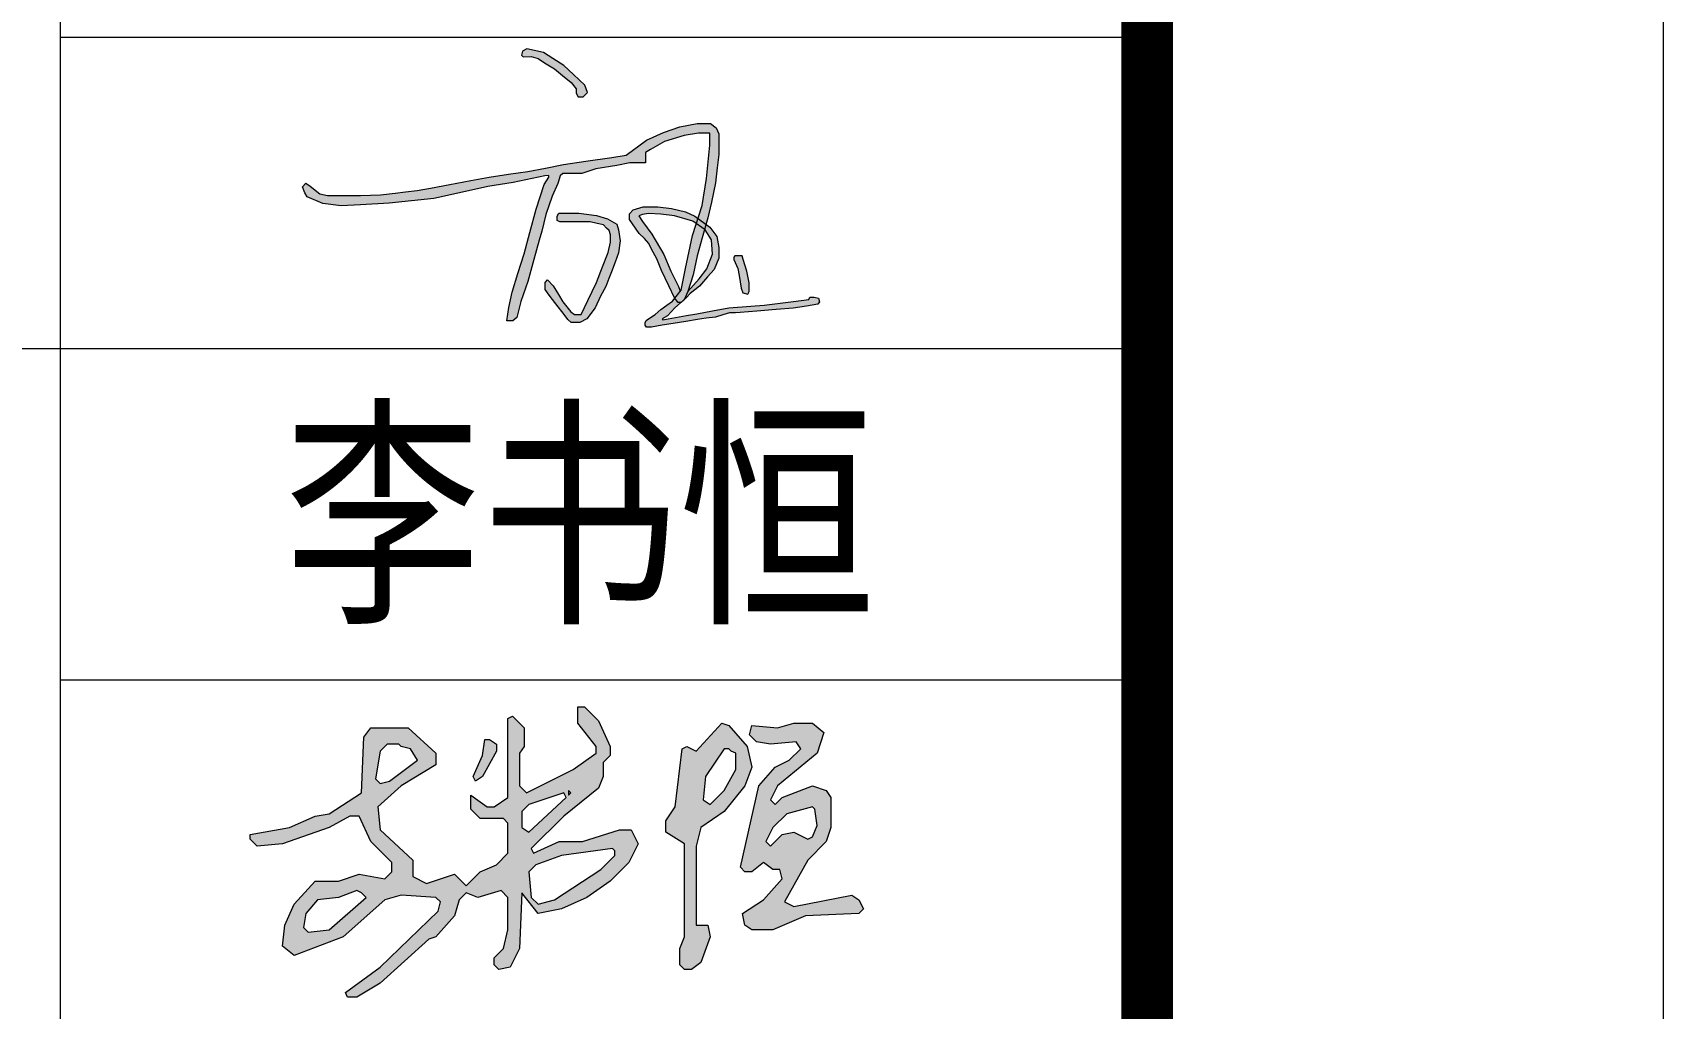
# Model space of a CAD drawing. Header units: inches. Extents: x -3272461 to -2504170, y 403793 to 1071042.
# Drawn here: x -2705203 to -2702044, y 865736 to 867627 of the extents above; entities that cross this region are included whole.
import ezdxf
from ezdxf.enums import TextEntityAlignment as Align

# ---------------------------------------------------------------- set-up
doc = ezdxf.new("R2010")
doc.units = ezdxf.units.IN
doc.header["$LTSCALE"] = 1000
doc.header["$MEASUREMENT"] = 0
doc.layers.get('0').update_dxf_attribs({"lineweight": 18})
doc.layers.add('PUB_TITLE', color=153, linetype='Continuous', lineweight=18)
doc.styles.add('-黑体', font='', dxfattribs={"width": 0.7})
doc.styles.get('-黑体').set_extended_font_data('微软雅黑')

msp = doc.modelspace()

# ---------------------------------------------------------------- hatches: boundary and pattern name
h = msp.add_hatch(color=256)
h.paths.add_polyline_path([(-2704133.2, 867524.5), (-2704155.3, 867545.2), (-2704174, 867562.6), (-2704195.2, 867576.2), (-2704213.3, 867587.8), (-2704245.4, 867595.3), (-2704253.6, 867590.9), (-2704255.8, 867582.8), (-2704252.6, 867579.5), (-2704237.2, 867580), (-2704223.8, 867576.3), (-2704211.1, 867568.3), (-2704192.1, 867556.3), (-2704176.7, 867543.5), (-2704159.9, 867529.7), (-2704150.2, 867517.5), (-2704150.2, 867509.1), (-2704146, 867501.9), (-2704136.7, 867501.9), (-2704128, 867510.5)], flags=0)
h.paths.add_polyline_path([(-2704071.3, 867368.8), (-2704045.7, 867374.5), (-2704031.4, 867374.5), (-2704024.3, 867374.5), (-2704015.6, 867374.5), (-2704015.6, 867387.2), (-2704015.6, 867394.2), (-2704006.1, 867399.8), (-2703979.1, 867415.7), (-2703941.1, 867427.5), (-2703913.3, 867431.5), (-2703891.1, 867431.5), (-2703891.1, 867408.5), (-2703897.5, 867344.2), (-2703906.2, 867291.9), (-2703914.2, 867266.6), (-2703898.4, 867254.8), (-2703894.8, 867267.5), (-2703888.1, 867298.3), (-2703880.1, 867335.4), (-2703876.7, 867364.4), (-2703873.7, 867390.2), (-2703873.7, 867415.3), (-2703873.7, 867430.5), (-2703879, 867441.9), (-2703889.7, 867450.2), (-2703915.5, 867450.2), (-2703949, 867444.2), (-2703980.9, 867432.8), (-2704013.6, 867418.3), (-2704053.3, 867388.9), (-2704080.6, 867384.9), (-2704131, 867377.5), (-2704174.7, 867370.8), (-2704209.2, 867364), (-2704243.3, 867357.2), (-2704281, 867352), (-2704318.6, 867346.8), (-2704353.8, 867340.2), (-2704394.5, 867332.5), (-2704432.3, 867325.3), (-2704457.8, 867320.5), (-2704480.2, 867317.9), (-2704500.8, 867315.5), (-2704529.1, 867312.3), (-2704567.7, 867310.7), (-2704593.8, 867310.7), (-2704616.6, 867310.7), (-2704631.8, 867310.7), (-2704646.1, 867314.4), (-2704664.9, 867329.3), (-2704673.4, 867334.7), (-2704680.2, 867327.6), (-2704675.6, 867316), (-2704670.6, 867308.1), (-2704640.3, 867295.2), (-2704605, 867291.1), (-2704567.5, 867293), (-2704512, 867295.9), (-2704425.6, 867305), (-2704376, 867316.1), (-2704321.1, 867328.3), (-2704272.2, 867336.2), (-2704210.9, 867349), (-2704202.8, 867350), (-2704202.8, 867346.8), (-2704212.1, 867332.5), (-2704227.7, 867284.2), (-2704239.7, 867239.5), (-2704250.8, 867198.2), (-2704262.7, 867159.8), (-2704274, 867123.5), (-2704280.6, 867093.8), (-2704284.2, 867068.3), (-2704272.4, 867068.3), (-2704264.7, 867074.4), (-2704257.1, 867105.6), (-2704243.5, 867144.1), (-2704233.6, 867179.8), (-2704226.5, 867205.5), (-2704221.3, 867224.7), (-2704216.5, 867241.8), (-2704208.6, 867274.5), (-2704196.6, 867309.5), (-2704185.4, 867334.2), (-2704180.7, 867349.3), (-2704175.9, 867353.3), (-2704162.3, 867353.3), (-2704139.2, 867353.3), (-2704112.1, 867362.9)], flags=0)
for points in [[(-2704067.9, 867199.7), (-2704064.9, 867223.1), (-2704067.9, 867244.4), (-2704071.5, 867255.3), (-2704089.1, 867265.6), (-2704110.4, 867272.2), (-2704144.8, 867276.6), (-2704174.1, 867276.6), (-2704183.6, 867276.6), (-2704186.6, 867270.7), (-2704186.6, 867262.7), (-2704181.4, 867259.9), (-2704163.9, 867259.9), (-2704139, 867259.9), (-2704122.6, 867259.9), (-2704109.6, 867256.8), (-2704097.2, 867253.9), (-2704091.3, 867248), (-2704086.2, 867242.9), (-2704083.3, 867234.8), (-2704083.3, 867220.9), (-2704087.9, 867200.6), (-2704098.7, 867172.6), (-2704110.3, 867142.2), (-2704127.2, 867107.5), (-2704140.4, 867080.4), (-2704152.9, 867080.4), (-2704160.2, 867085.5), (-2704175.7, 867105), (-2704184.4, 867119.2), (-2704194.6, 867136), (-2704205.6, 867147.7), (-2704209.9, 867142.6), (-2704209.9, 867136.7), (-2704209.9, 867129), (-2704202, 867117.6), (-2704189.5, 867101.3), (-2704173.4, 867080.4), (-2704166.1, 867070.9), (-2704159.5, 867065), (-2704142.6, 867065), (-2704129.4, 867072.3), (-2704113.3, 867093.6), (-2704103, 867116.3), (-2704092.3, 867134.7), (-2704086.4, 867150.3), (-2704081.6, 867163.3), (-2704074.5, 867182.1)], [(-2704003.5, 867236.3), (-2704021.6, 867260.7), (-2704028.7, 867271.3), (-2704021.6, 867274.3), (-2704010, 867276.1), (-2703985.7, 867274.9), (-2703959.5, 867271.6), (-2703923.8, 867261.5), (-2703917.3, 867256.9), (-2703914.2, 867266.6), (-2703919.9, 867270.8), (-2703938.4, 867279.1), (-2703965.3, 867285.5), (-2703992.1, 867288.9), (-2704019.9, 867288.9), (-2704039.4, 867283), (-2704046.7, 867275.7), (-2704046.7, 867264.5), (-2704040.9, 867256.2), (-2704027.7, 867237.4), (-2704017.5, 867227.7), (-2704009.5, 867217.8), (-2704003.8, 867207.2), (-2703993.6, 867188.2), (-2703984.8, 867165.5), (-2703970.6, 867136), (-2703959.4, 867112.6), (-2703958.8, 867111.8), (-2703948.3, 867125.6), (-2703951.8, 867134.8), (-2703966.9, 867164.4), (-2703980, 867196.5)], [(-2703873.9, 867189.9), (-2703873.9, 867210), (-2703877.8, 867231.6), (-2703891.1, 867249.4), (-2703898.4, 867254.8), (-2703901.1, 867245.3), (-2703899.8, 867244.3), (-2703887.8, 867225.2), (-2703886, 867197.5), (-2703896.8, 867169.1), (-2703911.9, 867149.3), (-2703933.5, 867125.3), (-2703940.3, 867110), (-2703937, 867113), (-2703928.9, 867121.3), (-2703911, 867135.3), (-2703895.5, 867153.2), (-2703882.8, 867167.9)]]:
    msp.add_hatch(color=256).paths.add_polyline_path(points, flags=0)
h = msp.add_hatch(color=256)
h.paths.add_polyline_path([(-2703898.4, 867254.8), (-2703914.2, 867266.6), (-2703924.6, 867233.8), (-2703937.9, 867169.8), (-2703946.6, 867127.8), (-2703958.8, 867111.8), (-2703952.6, 867103.4), (-2703947.7, 867103.4), (-2703940.3, 867110), (-2703933.5, 867125.3), (-2703923.3, 867157), (-2703915.5, 867194.4), (-2703905.7, 867228.9)], flags=0)
h.paths.add_polyline_path([(-2703973.2, 867078.2), (-2703959, 867093.3), (-2703947.7, 867103.4), (-2703952.6, 867103.4), (-2703958.8, 867111.8), (-2703963.2, 867106.1), (-2703974.2, 867098.4), (-2703985.9, 867090.4), (-2703997, 867080.7), (-2704008.1, 867073.1), (-2704014.5, 867068.7), (-2704016.5, 867064.3), (-2704016.5, 867059.8), (-2704013.7, 867056.1), (-2704004.3, 867056.1), (-2703983.2, 867059.6), (-2703962.2, 867063), (-2703937.7, 867067), (-2703915.1, 867070.7), (-2703898, 867073.5), (-2703880.3, 867075.6), (-2703865.6, 867079.9), (-2703853.3, 867083.5), (-2703841.6, 867083.9), (-2703832.1, 867084.2), (-2703800, 867086.8), (-2703762.4, 867089.9), (-2703729.4, 867092.6), (-2703704, 867096.7), (-2703681.6, 867100.3), (-2703678.4, 867104.7), (-2703680.8, 867111.9), (-2703689.2, 867113.9), (-2703697.6, 867113.9), (-2703699.1, 867109.7), (-2703729.2, 867105.9), (-2703786, 867098.7), (-2703811.7, 867096.7), (-2703854.2, 867093.2), (-2703886.2, 867087.4), (-2703916.1, 867081.9), (-2703936.1, 867078.3), (-2703971.8, 867071.8), (-2703982.4, 867069.9), (-2703983.7, 867072)], flags=0)
h.paths.add_polyline_path([(-2703819.5, 867164.6), (-2703826.3, 867187.2), (-2703828.3, 867193.9), (-2703834.8, 867193.9), (-2703842.5, 867193.9), (-2703844.7, 867191.5), (-2703844.7, 867187.2), (-2703836.6, 867169.3), (-2703834.4, 867155.7), (-2703830.6, 867131.4), (-2703827.2, 867122.4), (-2703817.8, 867119.9), (-2703814.8, 867125), (-2703814.8, 867142)], flags=0)
at = {"linetype": 'Continuous'}
h = msp.add_hatch(color=256, dxfattribs=at)
h.paths.add_polyline_path([(-2704565.5, 865960.4), (-2704574.5, 865964.9), (-2704610.5, 865951.4), (-2704651, 865946.9), (-2704673.5, 865919.9), (-2704678, 865892.9), (-2704669, 865883.9), (-2704628.5, 865888.4), (-2704556.5, 865951.4)], flags=0)
h.paths.add_polyline_path([(-2704075, 866041.4), (-2704079.5, 866045.9), (-2704178.5, 866032.4), (-2704228, 866014.4), (-2704241.5, 866000.9), (-2704237, 865951.4), (-2704223.5, 865937.9), (-2704192, 865946.9), (-2704102, 866005.4), (-2704075, 866032.4)], flags=0)
h.paths.add_polyline_path([(-2703688, 866122.4), (-2703692.5, 866126.9), (-2703742, 866113.4), (-2703769, 866086.4), (-2703782.5, 866059.4), (-2703773.5, 866050.4), (-2703751, 866072.9), (-2703728.5, 866077.4), (-2703701.5, 866063.9), (-2703692.5, 866068.4), (-2703683.5, 866090.9)], flags=0)
h.paths.add_polyline_path([(-2704169.5, 866144.9), (-2704174, 866153.9), (-2704241.5, 866131.4), (-2704255, 866117.9), (-2704255, 866086.4), (-2704241.5, 866077.4)], flags=0)
h.paths.add_polyline_path([(-2704160.5, 866153.9), (-2704165, 866158.4), (-2704165, 866149.4)], flags=0)
h.paths.add_polyline_path([(-2703850, 866234.9), (-2703854.5, 866239.4), (-2703863.5, 866239.4), (-2703899.5, 866185.4), (-2703904, 866140.4), (-2703890.5, 866131.4), (-2703863.5, 866158.4), (-2703841, 866198.9), (-2703841, 866230.4)], flags=0)
h.paths.add_polyline_path([(-2704489, 866243.9), (-2704493.5, 866248.4), (-2704516, 866248.4), (-2704529.5, 866234.9), (-2704538.5, 866180.9), (-2704529.5, 866171.9), (-2704511.5, 866176.4), (-2704457.5, 866216.9), (-2704471, 866239.4)], flags=0)
h.paths.add_polyline_path([(-2704327, 866257.4), (-2704318, 866257.4), (-2704304.5, 866248.4), (-2704304.5, 866234.9), (-2704331.5, 866185.4), (-2704345, 866176.4), (-2704349.5, 866185.4), (-2704331.5, 866225.9)], flags=0)
h.paths.add_polyline_path([(-2703728.5, 866288.9), (-2703692.5, 866288.9), (-2703670, 866270.9), (-2703683.5, 866230.4), (-2703760, 866167.4), (-2703773.5, 866140.4), (-2703764.5, 866131.4), (-2703751, 866144.9), (-2703692.5, 866167.4), (-2703665.5, 866158.4), (-2703656.5, 866144.9), (-2703656.5, 866086.4), (-2703665.5, 866059.4), (-2703701.5, 866023.4), (-2703746.5, 865942.4), (-2703728.5, 865933.4), (-2703616, 865955.9), (-2703602.5, 865946.9), (-2703593.5, 865928.9), (-2703602.5, 865919.9), (-2703706, 865915.4), (-2703769, 865888.4), (-2703809.5, 865888.4), (-2703823, 865897.4), (-2703827.5, 865919.9), (-2703787, 865946.9), (-2703751, 865987.4), (-2703755.5, 866005.4), (-2703769, 866005.4), (-2703787, 866018.9), (-2703809.5, 866000.9), (-2703823, 866000.9), (-2703832, 866009.9), (-2703796, 866167.4), (-2703764.5, 866203.4), (-2703737.5, 866216.9), (-2703715, 866239.4), (-2703724, 866252.9), (-2703773.5, 866248.4), (-2703800.5, 866252.9), (-2703814, 866266.4), (-2703809.5, 866284.4), (-2703760, 866279.9)], flags=0)
h.paths.add_polyline_path([(-2703868, 866288.9), (-2703854.5, 866284.4), (-2703818.5, 866243.9), (-2703809.5, 866203.4), (-2703823, 866167.4), (-2703863.5, 866117.9), (-2703908.5, 866086.4), (-2703917.5, 866050.4), (-2703917.5, 865897.4), (-2703895, 865897.4), (-2703890.5, 865874.9), (-2703908.5, 865825.4), (-2703926.5, 865811.9), (-2703940, 865811.9), (-2703949, 865820.9), (-2703949, 865852.4), (-2703940, 865874.9), (-2703940, 866054.9), (-2703976, 866077.4), (-2703976, 866099.9), (-2703958, 866126.9), (-2703944.5, 866239.4), (-2703935.5, 866243.9), (-2703917.5, 866234.9)], flags=0)
h.paths.add_polyline_path([(-2704147, 866320.4), (-2704133.5, 866320.4), (-2704106.5, 866293.4), (-2704084, 866243.9), (-2704084, 866225.9), (-2704097.5, 866212.4), (-2704097.5, 866185.4), (-2704106.5, 866162.9), (-2704174, 866108.9), (-2704237, 866045.9), (-2704232.5, 866036.9), (-2704183, 866059.4), (-2704138, 866059.4), (-2704066, 866081.9), (-2704043.5, 866081.9), (-2704030, 866054.9), (-2704048, 866018.9), (-2704084, 865982.9), (-2704129, 865951.4), (-2704178.5, 865928.9), (-2704223.5, 865919.9), (-2704255, 865960.4), (-2704259.5, 865852.4), (-2704277.5, 865816.4), (-2704300, 865811.9), (-2704309, 865820.9), (-2704309, 865834.4), (-2704291, 865852.4), (-2704282, 865888.4), (-2704282, 865951.4), (-2704295.5, 865964.9), (-2704340.5, 865951.4), (-2704363, 865960.4), (-2704376.5, 865946.9), (-2704385.5, 865915.4), (-2704421.5, 865874.9), (-2704435, 865870.4), (-2704529.5, 865784.9), (-2704574.5, 865757.9), (-2704592.5, 865757.9), (-2704597, 865766.9), (-2704529.5, 865816.4), (-2704417, 865924.4), (-2704412.5, 865942.4), (-2704421.5, 865951.4), (-2704489, 865955.9), (-2704520.5, 865946.9), (-2704601.5, 865874.9), (-2704696, 865838.9), (-2704718.5, 865856.9), (-2704714, 865897.4), (-2704696, 865937.9), (-2704655.5, 865982.9), (-2704610.5, 865982.9), (-2704570, 865996.4), (-2704520.5, 865987.4), (-2704507, 866000.9), (-2704507, 866018.9), (-2704547.5, 866059.4), (-2704570, 866108.9), (-2704588, 866108.9), (-2704628.5, 866086.4), (-2704718.5, 866054.9), (-2704768, 866050.4), (-2704781.5, 866063.9), (-2704781.5, 866072.9), (-2704705, 866086.4), (-2704655.5, 866108.9), (-2704628.5, 866113.4), (-2704565.5, 866153.9), (-2704561, 866261.9), (-2704547.5, 866279.9), (-2704475.5, 866279.9), (-2704421.5, 866230.4), (-2704421.5, 866207.9), (-2704489, 866167.4), (-2704534, 866126.9), (-2704529.5, 866081.9), (-2704466.5, 866023.4), (-2704466.5, 865991.9), (-2704439.5, 865978.4), (-2704385.5, 865996.4), (-2704363, 865973.9), (-2704336, 866000.9), (-2704304.5, 866014.4), (-2704282, 866036.9), (-2704282, 866095.4), (-2704291, 866104.4), (-2704336, 866104.4), (-2704354, 866122.4), (-2704354, 866149.4), (-2704322.5, 866126.9), (-2704309, 866126.9), (-2704282, 866144.9), (-2704282, 866297.9), (-2704273, 866302.4), (-2704250.5, 866279.9), (-2704250.5, 866243.9), (-2704259.5, 866230.4), (-2704259.5, 866167.4), (-2704246, 866153.9), (-2704156, 866198.9), (-2704111, 866230.4), (-2704111, 866243.9), (-2704147, 866288.9)], flags=0)

# ---------------------------------------------------------------- linework, layer by layer
for points in [[(-2704252.6, 867579.5), (-2704237.2, 867580), (-2704223.8, 867576.3), (-2704211.1, 867568.3), (-2704192.1, 867556.3), (-2704176.7, 867543.5), (-2704159.9, 867529.7), (-2704150.2, 867517.5), (-2704150.2, 867509.1), (-2704146, 867501.9), (-2704136.7, 867501.9), (-2704128, 867510.5), (-2704133.2, 867524.5), (-2704155.3, 867545.2), (-2704174, 867562.6), (-2704195.2, 867576.2), (-2704213.3, 867587.8), (-2704245.4, 867595.3), (-2704253.6, 867590.9), (-2704255.8, 867582.8), (-2704252.6, 867579.5)], [(-2704664.9, 867329.3), (-2704646.1, 867314.4), (-2704631.8, 867310.7), (-2704616.6, 867310.7), (-2704593.8, 867310.7), (-2704567.7, 867310.7), (-2704529.1, 867312.3), (-2704500.8, 867315.5), (-2704480.2, 867317.9), (-2704457.8, 867320.5), (-2704432.3, 867325.3), (-2704394.5, 867332.5), (-2704353.8, 867340.2), (-2704318.6, 867346.8), (-2704281, 867352), (-2704243.3, 867357.2), (-2704209.2, 867364), (-2704174.7, 867370.8), (-2704131, 867377.5), (-2704080.6, 867384.9), (-2704053.3, 867388.9), (-2704013.6, 867418.3), (-2703980.9, 867432.8), (-2703949, 867444.2), (-2703915.5, 867450.2), (-2703889.7, 867450.2), (-2703879, 867441.9), (-2703873.7, 867430.5), (-2703873.7, 867415.3), (-2703873.7, 867390.2), (-2703876.7, 867364.4), (-2703880.1, 867335.4), (-2703888.1, 867298.3), (-2703894.8, 867267.5), (-2703905.7, 867228.9), (-2703915.5, 867194.4), (-2703923.3, 867157), (-2703933.5, 867125.3), (-2703940.8, 867108.7), (-2703946.7, 867103.4), (-2703952.6, 867103.4), (-2703959.4, 867112.6), (-2703970.6, 867136), (-2703984.8, 867165.5), (-2703993.6, 867188.2), (-2704003.8, 867207.2), (-2704009.5, 867217.8), (-2704017.5, 867227.7), (-2704027.7, 867237.4), (-2704040.9, 867256.2), (-2704046.7, 867264.5), (-2704046.7, 867275.7), (-2704039.4, 867283), (-2704019.9, 867288.9), (-2703992.1, 867288.9), (-2703965.3, 867285.5), (-2703938.4, 867279.1), (-2703919.9, 867270.8), (-2703891.1, 867249.4), (-2703877.8, 867231.6), (-2703873.9, 867210), (-2703873.9, 867189.9), (-2703882.8, 867167.9), (-2703895.5, 867153.2), (-2703911, 867135.3), (-2703928.9, 867121.3), (-2703937, 867113), (-2703959, 867093.3), (-2703973.2, 867078.2), (-2703983.7, 867072), (-2703982.4, 867069.9), (-2703971.8, 867071.8), (-2703936.1, 867078.3), (-2703916.1, 867081.9), (-2703886.2, 867087.4), (-2703854.2, 867093.2), (-2703811.7, 867096.7), (-2703786, 867098.7), (-2703729.2, 867105.9), (-2703699.1, 867109.7), (-2703697.6, 867113.9), (-2703689.2, 867113.9), (-2703680.8, 867111.9), (-2703678.4, 867104.7), (-2703681.6, 867100.3), (-2703704, 867096.7), (-2703729.4, 867092.6), (-2703762.4, 867089.9), (-2703800, 867086.8), (-2703832.1, 867084.2), (-2703841.6, 867083.9), (-2703853.3, 867083.5), (-2703865.6, 867079.9), (-2703880.3, 867075.6), (-2703898, 867073.5), (-2703915.1, 867070.7), (-2703937.7, 867067), (-2703962.2, 867063), (-2703983.2, 867059.6), (-2704004.3, 867056.1), (-2704013.7, 867056.1), (-2704016.5, 867059.8), (-2704016.5, 867064.3), (-2704014.5, 867068.7), (-2704008.1, 867073.1), (-2703997, 867080.7), (-2703985.9, 867090.4), (-2703974.2, 867098.4), (-2703963.2, 867106.1), (-2703946.6, 867127.8), (-2703937.9, 867169.8), (-2703924.6, 867233.8), (-2703906.2, 867291.9), (-2703897.5, 867344.2), (-2703891.1, 867408.5), (-2703891.1, 867431.5), (-2703913.3, 867431.5), (-2703941.1, 867427.5), (-2703979.1, 867415.7), (-2704006.1, 867399.8), (-2704015.6, 867394.2), (-2704015.6, 867387.2), (-2704015.6, 867374.5), (-2704024.3, 867374.5), (-2704031.4, 867374.5), (-2704045.7, 867374.5), (-2704071.3, 867368.8), (-2704112.1, 867362.9), (-2704139.2, 867353.3), (-2704162.3, 867353.3), (-2704175.9, 867353.3), (-2704180.7, 867349.3), (-2704185.4, 867334.2), (-2704196.6, 867309.5), (-2704208.6, 867274.5), (-2704216.5, 867241.8), (-2704221.3, 867224.7), (-2704226.5, 867205.5), (-2704233.6, 867179.8), (-2704243.5, 867144.1), (-2704257.1, 867105.6), (-2704264.7, 867074.4), (-2704272.4, 867068.3), (-2704284.2, 867068.3), (-2704280.6, 867093.8), (-2704274, 867123.5), (-2704262.7, 867159.8), (-2704250.8, 867198.2), (-2704239.7, 867239.5), (-2704227.7, 867284.2), (-2704212.1, 867332.5), (-2704202.8, 867346.8)], [(-2704202.8, 867346.8), (-2704202.8, 867350), (-2704210.9, 867349), (-2704272.2, 867336.2), (-2704321.1, 867328.3), (-2704376, 867316.1), (-2704425.6, 867305), (-2704512, 867295.9), (-2704567.5, 867293), (-2704605, 867291.1), (-2704640.3, 867295.2), (-2704670.6, 867308.1), (-2704675.6, 867316), (-2704680.2, 867327.6), (-2704673.4, 867334.7), (-2704664.9, 867329.3)], [(-2704205.6, 867147.7), (-2704194.6, 867136), (-2704184.4, 867119.2), (-2704175.7, 867105), (-2704160.2, 867085.5), (-2704152.9, 867080.4), (-2704140.4, 867080.4), (-2704127.2, 867107.5), (-2704110.3, 867142.2), (-2704098.7, 867172.6), (-2704087.9, 867200.6), (-2704083.3, 867220.9), (-2704083.3, 867234.8), (-2704086.2, 867242.9), (-2704091.3, 867248), (-2704097.2, 867253.9), (-2704109.6, 867256.8), (-2704122.6, 867259.9), (-2704139, 867259.9), (-2704163.9, 867259.9), (-2704181.4, 867259.9), (-2704186.6, 867262.7), (-2704186.6, 867270.7), (-2704183.6, 867276.6), (-2704174.1, 867276.6), (-2704144.8, 867276.6), (-2704110.4, 867272.2), (-2704089.1, 867265.6), (-2704071.5, 867255.3), (-2704067.9, 867244.4), (-2704064.9, 867223.1), (-2704067.9, 867199.7), (-2704074.5, 867182.1), (-2704081.6, 867163.3), (-2704086.4, 867150.3), (-2704092.3, 867134.7), (-2704103, 867116.3), (-2704113.3, 867093.6), (-2704129.4, 867072.3), (-2704142.6, 867065), (-2704159.5, 867065), (-2704166.1, 867070.9), (-2704173.4, 867080.4)], [(-2703933.5, 867125.3), (-2703911.9, 867149.3), (-2703896.8, 867169.1), (-2703886, 867197.5), (-2703887.8, 867225.2), (-2703899.8, 867244.3), (-2703923.8, 867261.5), (-2703959.5, 867271.6), (-2703985.7, 867274.9), (-2704010, 867276.1), (-2704021.6, 867274.3), (-2704028.7, 867271.3), (-2704021.6, 867260.7), (-2704003.5, 867236.3), (-2703980, 867196.5), (-2703966.9, 867164.4), (-2703951.8, 867134.8), (-2703948.3, 867125.6)], [(-2703844.7, 867187.2), (-2703836.6, 867169.3), (-2703834.4, 867155.7), (-2703830.6, 867131.4), (-2703827.2, 867122.4), (-2703817.8, 867119.9), (-2703814.8, 867125), (-2703814.8, 867142), (-2703819.5, 867164.6), (-2703826.3, 867187.2), (-2703828.3, 867193.9), (-2703834.8, 867193.9), (-2703842.5, 867193.9), (-2703844.7, 867191.5), (-2703844.7, 867187.2)], [(-2704173.4, 867080.4), (-2704189.5, 867101.3), (-2704202, 867117.6), (-2704209.9, 867129), (-2704209.9, 867136.7), (-2704209.9, 867142.6), (-2704205.6, 867147.7)]]:
    msp.add_lwpolyline(points)
for points in [[(-2704147, 866320.4), (-2704133.5, 866320.4), (-2704106.5, 866293.4), (-2704084, 866243.9), (-2704084, 866225.9), (-2704097.5, 866212.4), (-2704097.5, 866185.4), (-2704106.5, 866162.9), (-2704174, 866108.9), (-2704237, 866045.9), (-2704232.5, 866036.9), (-2704183, 866059.4), (-2704138, 866059.4), (-2704066, 866081.9), (-2704043.5, 866081.9), (-2704030, 866054.9), (-2704048, 866018.9), (-2704084, 865982.9), (-2704129, 865951.4), (-2704178.5, 865928.9), (-2704223.5, 865919.9), (-2704255, 865960.4), (-2704259.5, 865852.4), (-2704277.5, 865816.4), (-2704300, 865811.9), (-2704309, 865820.9), (-2704309, 865834.4), (-2704291, 865852.4), (-2704282, 865888.4), (-2704282, 865951.4), (-2704295.5, 865964.9), (-2704340.5, 865951.4), (-2704363, 865960.4), (-2704376.5, 865946.9), (-2704385.5, 865915.4), (-2704421.5, 865874.9), (-2704435, 865870.4), (-2704529.5, 865784.9), (-2704574.5, 865757.9), (-2704592.5, 865757.9), (-2704597, 865766.9), (-2704529.5, 865816.4), (-2704417, 865924.4), (-2704412.5, 865942.4), (-2704421.5, 865951.4), (-2704489, 865955.9), (-2704520.5, 865946.9), (-2704601.5, 865874.9), (-2704696, 865838.9), (-2704718.5, 865856.9), (-2704714, 865897.4), (-2704696, 865937.9), (-2704655.5, 865982.9), (-2704610.5, 865982.9), (-2704570, 865996.4), (-2704520.5, 865987.4), (-2704507, 866000.9), (-2704507, 866018.9), (-2704547.5, 866059.4), (-2704570, 866108.9), (-2704588, 866108.9), (-2704628.5, 866086.4), (-2704718.5, 866054.9), (-2704768, 866050.4), (-2704781.5, 866063.9), (-2704781.5, 866072.9), (-2704705, 866086.4), (-2704655.5, 866108.9), (-2704628.5, 866113.4), (-2704565.5, 866153.9), (-2704561, 866261.9), (-2704547.5, 866279.9), (-2704475.5, 866279.9), (-2704421.5, 866230.4), (-2704421.5, 866207.9), (-2704489, 866167.4), (-2704534, 866126.9), (-2704529.5, 866081.9), (-2704466.5, 866023.4), (-2704466.5, 865991.9), (-2704439.5, 865978.4), (-2704385.5, 865996.4), (-2704363, 865973.9), (-2704336, 866000.9), (-2704304.5, 866014.4), (-2704282, 866036.9), (-2704282, 866095.4), (-2704291, 866104.4), (-2704336, 866104.4), (-2704354, 866122.4), (-2704354, 866149.4), (-2704322.5, 866126.9), (-2704309, 866126.9), (-2704282, 866144.9), (-2704282, 866297.9), (-2704273, 866302.4), (-2704250.5, 866279.9), (-2704250.5, 866243.9), (-2704259.5, 866230.4), (-2704259.5, 866167.4), (-2704246, 866153.9), (-2704156, 866198.9), (-2704111, 866230.4), (-2704111, 866243.9), (-2704147, 866288.9), (-2704147, 866320.4)], [(-2704327, 866257.4), (-2704318, 866257.4), (-2704304.5, 866248.4), (-2704304.5, 866234.9), (-2704331.5, 866185.4), (-2704345, 866176.4), (-2704349.5, 866185.4), (-2704331.5, 866225.9), (-2704327, 866257.4)], [(-2703868, 866288.9), (-2703854.5, 866284.4), (-2703818.5, 866243.9), (-2703809.5, 866203.4), (-2703823, 866167.4), (-2703863.5, 866117.9), (-2703908.5, 866086.4), (-2703917.5, 866050.4), (-2703917.5, 865897.4), (-2703895, 865897.4), (-2703890.5, 865874.9), (-2703908.5, 865825.4), (-2703926.5, 865811.9), (-2703940, 865811.9), (-2703949, 865820.9), (-2703949, 865852.4), (-2703940, 865874.9), (-2703940, 866054.9), (-2703976, 866077.4), (-2703976, 866099.9), (-2703958, 866126.9), (-2703944.5, 866239.4), (-2703935.5, 866243.9), (-2703917.5, 866234.9), (-2703868, 866288.9)], [(-2703728.5, 866288.9), (-2703692.5, 866288.9), (-2703670, 866270.9), (-2703683.5, 866230.4), (-2703760, 866167.4), (-2703773.5, 866140.4), (-2703764.5, 866131.4), (-2703751, 866144.9), (-2703692.5, 866167.4), (-2703665.5, 866158.4), (-2703656.5, 866144.9), (-2703656.5, 866086.4), (-2703665.5, 866059.4), (-2703701.5, 866023.4), (-2703746.5, 865942.4), (-2703728.5, 865933.4), (-2703616, 865955.9), (-2703602.5, 865946.9), (-2703593.5, 865928.9), (-2703602.5, 865919.9), (-2703706, 865915.4), (-2703769, 865888.4), (-2703809.5, 865888.4), (-2703823, 865897.4), (-2703827.5, 865919.9), (-2703787, 865946.9), (-2703751, 865987.4), (-2703755.5, 866005.4), (-2703769, 866005.4), (-2703787, 866018.9), (-2703809.5, 866000.9), (-2703823, 866000.9), (-2703832, 866009.9), (-2703796, 866167.4), (-2703764.5, 866203.4), (-2703737.5, 866216.9), (-2703715, 866239.4), (-2703724, 866252.9), (-2703773.5, 866248.4), (-2703800.5, 866252.9), (-2703814, 866266.4), (-2703809.5, 866284.4), (-2703760, 866279.9), (-2703728.5, 866288.9)], [(-2704489, 866243.9), (-2704493.5, 866248.4), (-2704516, 866248.4), (-2704529.5, 866234.9), (-2704538.5, 866180.9), (-2704529.5, 866171.9), (-2704511.5, 866176.4), (-2704457.5, 866216.9), (-2704471, 866239.4), (-2704489, 866243.9)], [(-2703850, 866234.9), (-2703854.5, 866239.4), (-2703863.5, 866239.4), (-2703899.5, 866185.4), (-2703904, 866140.4), (-2703890.5, 866131.4), (-2703863.5, 866158.4), (-2703841, 866198.9), (-2703841, 866230.4), (-2703850, 866234.9)], [(-2704169.5, 866144.9), (-2704174, 866153.9), (-2704241.5, 866131.4), (-2704255, 866117.9), (-2704255, 866086.4), (-2704241.5, 866077.4), (-2704169.5, 866144.9)], [(-2704160.5, 866153.9), (-2704165, 866158.4), (-2704165, 866149.4), (-2704160.5, 866153.9)], [(-2703688, 866122.4), (-2703692.5, 866126.9), (-2703742, 866113.4), (-2703769, 866086.4), (-2703782.5, 866059.4), (-2703773.5, 866050.4), (-2703751, 866072.9), (-2703728.5, 866077.4), (-2703701.5, 866063.9), (-2703692.5, 866068.4), (-2703683.5, 866090.9), (-2703688, 866122.4)], [(-2704075, 866041.4), (-2704079.5, 866045.9), (-2704178.5, 866032.4), (-2704228, 866014.4), (-2704241.5, 866000.9), (-2704237, 865951.4), (-2704223.5, 865937.9), (-2704192, 865946.9), (-2704102, 866005.4), (-2704075, 866032.4), (-2704075, 866041.4)], [(-2704565.5, 865960.4), (-2704574.5, 865964.9), (-2704610.5, 865951.4), (-2704651, 865946.9), (-2704673.5, 865919.9), (-2704678, 865892.9), (-2704669, 865883.9), (-2704628.5, 865888.4), (-2704556.5, 865951.4), (-2704565.5, 865960.4)]]:
    msp.add_lwpolyline(points, dxfattribs=at)
at = {"layer": 'PUB_TITLE'}
for p, q in [((-2705149.1, 870914.7), (-2705149.1, 858130.6)), ((-2705149.1, 867617.6), (-2703044.3, 867617.6)), ((-2707253.8, 867014.7), (-2703044.3, 867014.7)), ((-2705149.1, 866373), (-2703044.3, 866373))]:
    msp.add_line(p, q, dxfattribs=at)
msp.add_lwpolyline([(-2702044.3, 857130.6), (-2702044.3, 899130.6), (-2761444.3, 899130.6), (-2761444.3, 857130.6)], close=True, dxfattribs=at)
msp.add_lwpolyline([(-2703044.3, 858130.6, 100, 100, 0), (-2703044.3, 898130.6, 100, 100, 0), (-2758944.3, 898130.6, 100, 100, 0), (-2758944.3, 858130.6, 100, 100, 0)], format="xyseb", close=True, dxfattribs=at)

# ---------------------------------------------------------------- texts
at = {"style": '-黑体', "width": 0.8}
msp.add_text('李书恒', height=350, dxfattribs=at).set_placement((-2704715.2, 866692.7), align=Align.MIDDLE_LEFT)

doc.saveas('drawing.dxf')
